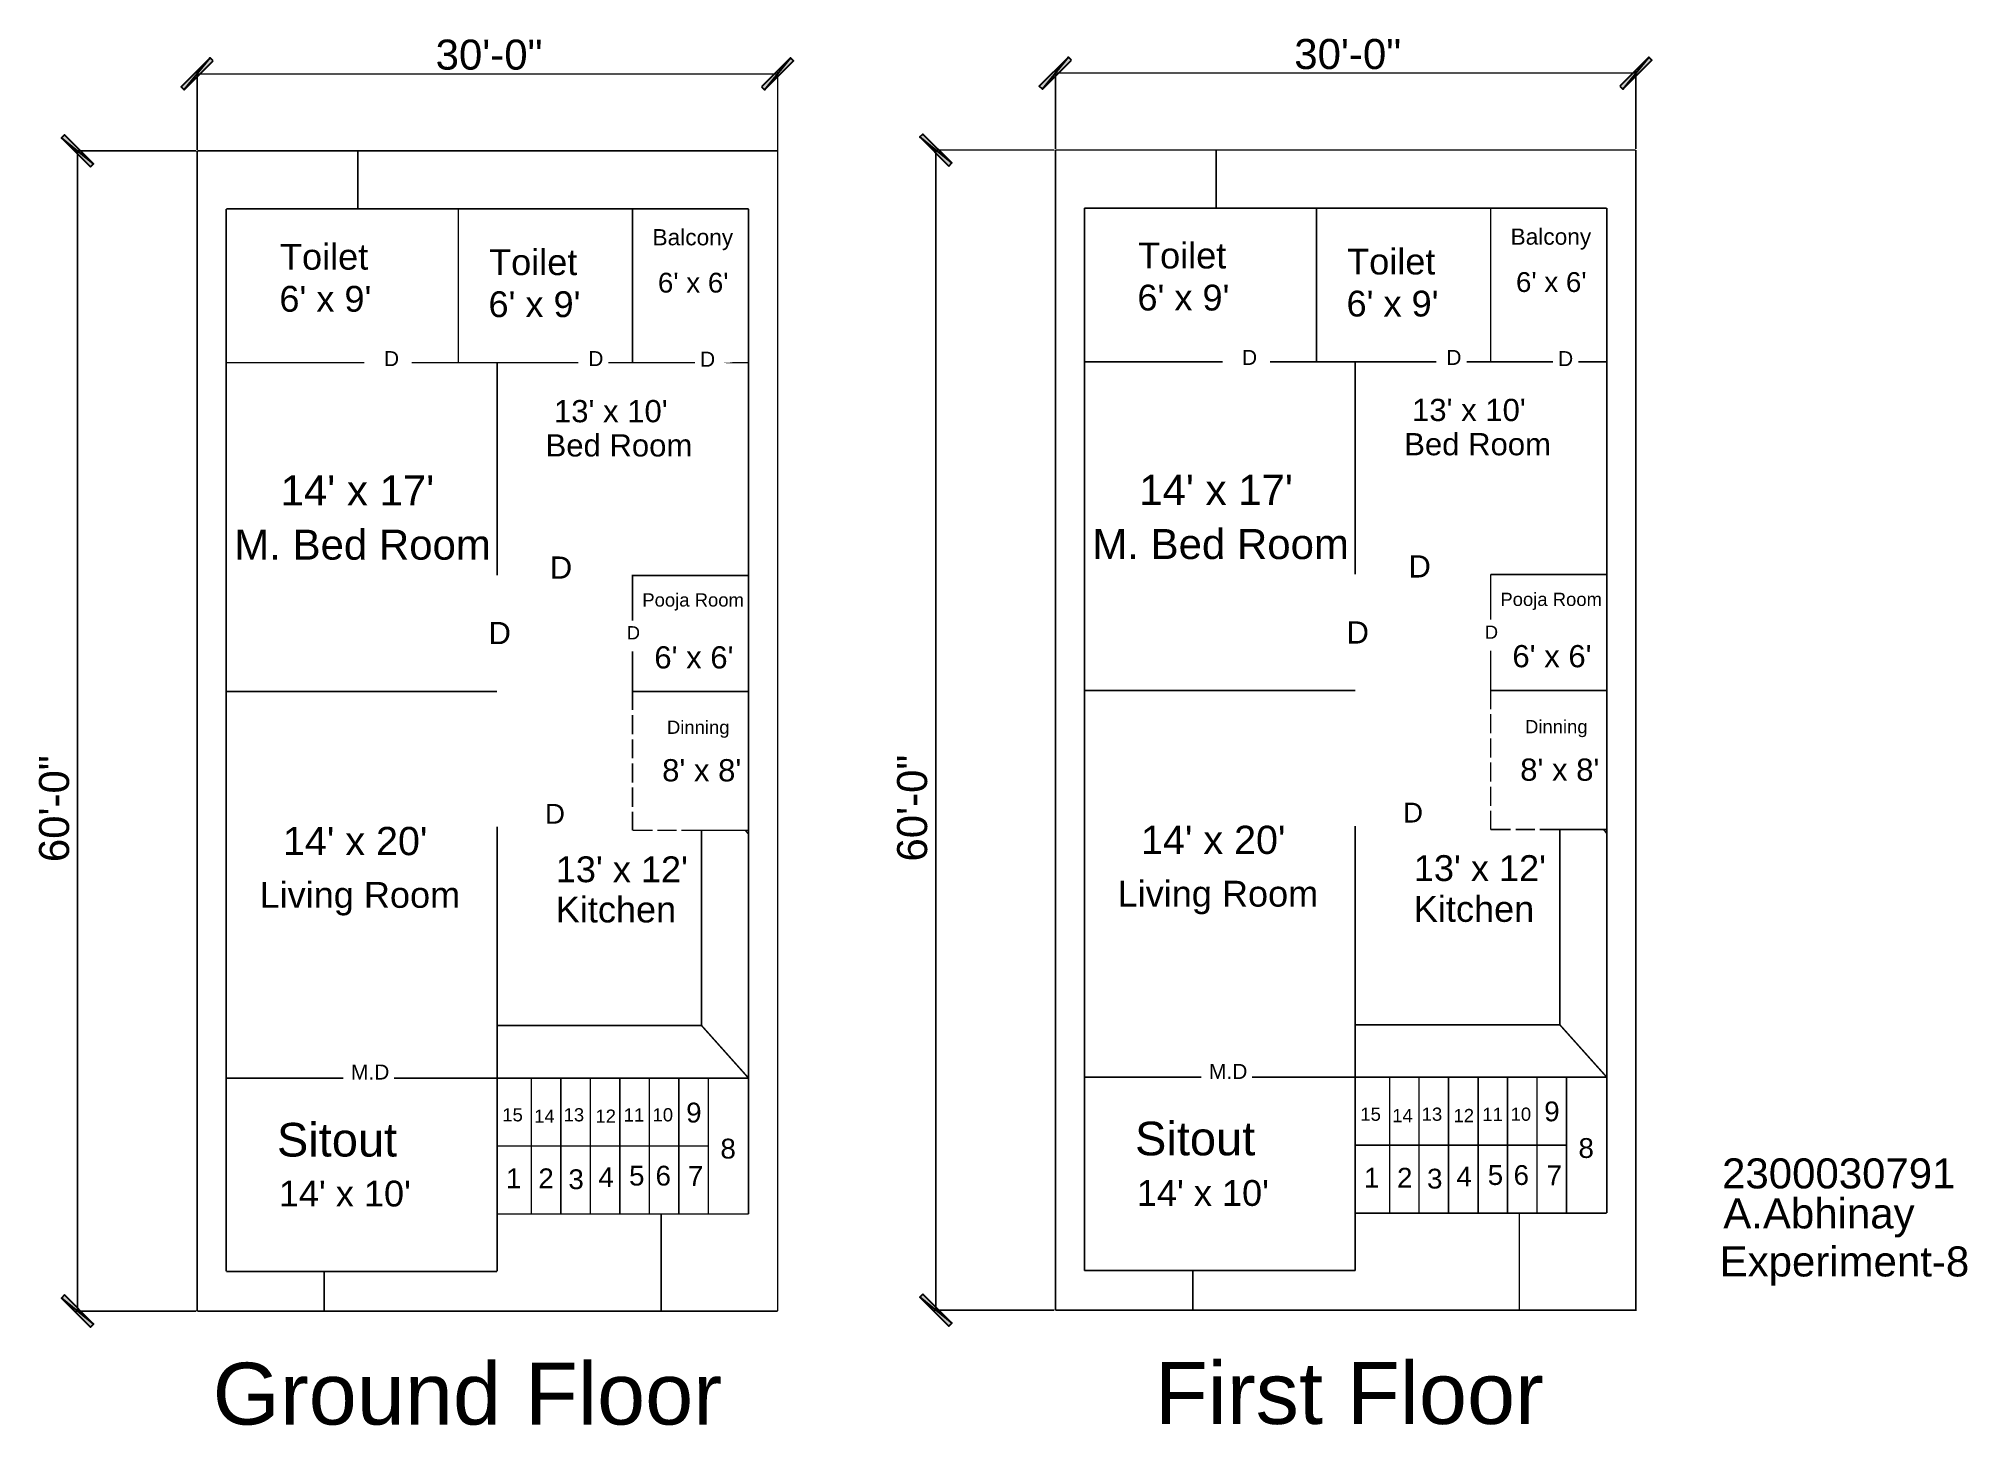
# Model space of a CAD drawing. Header units: millimetres. Extents: x 49 to 370, y 40 to 271.
import ezdxf

# ---------------------------------------------------------------- set-up
doc = ezdxf.new("R2010")
doc.units = ezdxf.units.MM
for name, color, linetype in [('H', 7, 'Continuous'), ('P', 7, 'Continuous'), ('T', 7, 'Continuous')]:
    doc.layers.add(name, color=color, linetype=linetype)

msp = doc.modelspace()

# ---------------------------------------------------------------- hatches: boundary and pattern name
at = {"layer": 'H', "linetype": 'Continuous'}
for points in [[(73.36, 262.184), (72.866, 262.696), (77.682, 267.511), (78.193, 267), (73.36, 262.184)], [(169.968, 262.184), (169.439, 262.696), (174.272, 267.511), (174.784, 267), (169.968, 262.184)], [(216.2, 262.326), (215.688, 262.837), (220.521, 267.67), (221.033, 267.159), (216.2, 262.326)], [(312.79, 262.326), (312.279, 262.837), (317.112, 267.67), (317.623, 267.159), (312.79, 262.326)], [(58.297, 249.873), (57.785, 249.361), (52.952, 254.194), (53.463, 254.706), (58.297, 249.873)], [(201.119, 250.014), (200.607, 249.502), (195.774, 254.335), (196.286, 254.847), (201.119, 250.014)], [(58.297, 56.691), (57.785, 56.18), (52.952, 60.995), (53.463, 61.524), (58.297, 56.691)], [(201.119, 56.833), (200.607, 56.321), (195.774, 61.154), (196.286, 61.666), (201.119, 56.833)]]:
    msp.add_hatch(color=256, dxfattribs=at).paths.add_polyline_path(points)

# ---------------------------------------------------------------- linework, layer by layer
at = {"layer": 'P'}
for points in [[(77.682, 267.529), (73.36, 262.184), (72.849, 262.696), (77.682, 267.529)], [(78.193, 267.018), (77.682, 267.529), (73.36, 262.184), (78.193, 267.018)], [(169.439, 262.696), (169.951, 262.184), (174.272, 267.529), (169.439, 262.696)], [(169.951, 262.184), (174.272, 267.529), (174.784, 267.018), (169.951, 262.184)], [(220.521, 267.67), (216.2, 262.343), (215.671, 262.837), (220.521, 267.67)], [(221.015, 267.159), (220.521, 267.67), (216.2, 262.343), (221.015, 267.159)], [(312.279, 262.837), (312.773, 262.343), (317.094, 267.67), (312.279, 262.837)], [(312.773, 262.343), (317.094, 267.67), (317.623, 267.159), (312.773, 262.343)], [(58.279, 249.873), (52.952, 254.194), (53.446, 254.706), (58.279, 249.873)], [(57.767, 249.361), (58.279, 249.873), (52.952, 254.194), (57.767, 249.361)], [(201.119, 250.031), (195.774, 254.353), (196.286, 254.847), (201.119, 250.031)], [(200.607, 249.502), (201.119, 250.031), (195.774, 254.353), (200.607, 249.502)], [(53.446, 61.524), (52.952, 61.013), (58.279, 56.691), (53.446, 61.524)], [(52.952, 61.013), (58.279, 56.691), (57.767, 56.18), (52.952, 61.013)], [(196.286, 61.683), (195.774, 61.154), (201.119, 56.833), (196.286, 61.683)], [(195.774, 61.154), (201.119, 56.833), (200.607, 56.339), (195.774, 61.154)]]:
    msp.add_lwpolyline(points, dxfattribs=at)
at = {"layer": 'P', "const_width": 0.254}
for points in [[(75.53, 252.201), (75.53, 265.201)], [(75.53, 264.848), (172.12, 264.848)], [(172.12, 252.201), (172.12, 265.201)], [(218.352, 252.342), (218.352, 265.342)], [(218.352, 265.007), (314.942, 265.007)], [(314.942, 252.342), (314.942, 265.342)], [(75.353, 252.042), (55.28, 252.042)], [(55.615, 252.042), (55.615, 58.843)], [(75.53, 252.042), (75.53, 58.843)], [(75.53, 252.042), (172.12, 252.042), (172.12, 58.843)], [(102.27, 242.376), (102.27, 252.042)], [(218.193, 252.183), (198.102, 252.183)], [(198.455, 252.183), (198.455, 59.002)], [(218.352, 252.183), (218.352, 59.002)], [(218.352, 252.183), (314.942, 252.183)], [(314.942, 252.183), (314.942, 59.002), (218.352, 59.002)], [(245.092, 242.517), (245.092, 252.183)], [(118.092, 242.376), (167.287, 242.376), (80.345, 242.376)], [(80.345, 65.44), (80.345, 189.742), (80.345, 242.376)], [(147.973, 242.376), (118.992, 242.376)], [(118.992, 242.376), (118.992, 216.764)], [(147.973, 216.764), (147.973, 242.376)], [(167.287, 191.964), (167.287, 75.018), (167.287, 242.376)], [(310.109, 242.517), (223.185, 242.517)], [(223.185, 65.599), (223.185, 189.9), (223.185, 242.517)], [(260.932, 242.517), (310.109, 242.517)], [(290.795, 216.905), (290.795, 242.517), (261.814, 242.517)], [(261.814, 242.517), (261.814, 216.905)], [(310.109, 192.105), (310.109, 75.159), (310.109, 242.517)], [(80.345, 216.764), (103.329, 216.764)], [(111.213, 216.764), (138.942, 216.764)], [(125.43, 181.345), (125.43, 216.764)], [(143.951, 216.764), (158.362, 216.764)], [(158.362, 216.764), (147.973, 216.764)], [(162.542, 216.764), (167.287, 216.764), (162.542, 216.764)], [(223.185, 216.905), (246.168, 216.905)], [(254.035, 216.905), (281.764, 216.905)], [(268.252, 181.504), (268.252, 216.905)], [(286.773, 216.905), (301.184, 216.905)], [(301.184, 216.905), (290.795, 216.905)], [(305.364, 216.905), (310.109, 216.905)], [(310.109, 216.905), (305.364, 216.905)], [(147.973, 173.814), (147.973, 181.345), (167.287, 181.345)], [(290.795, 173.972), (290.795, 181.504)], [(290.795, 181.504), (310.109, 181.504)], [(167.287, 162.031), (147.973, 162.031), (147.973, 168.681)], [(310.109, 162.172), (290.795, 162.172), (290.795, 168.822)], [(80.345, 97.631), (80.345, 162.031)], [(80.345, 162.031), (125.43, 162.031)], [(147.973, 162.031), (147.973, 158.909)], [(223.185, 97.79), (223.185, 162.172)], [(223.185, 162.172), (268.252, 162.172)], [(290.795, 162.172), (290.795, 159.05)], [(147.973, 158.097), (147.973, 154.887)], [(290.795, 158.256), (290.795, 155.028)], [(147.973, 154.076), (147.973, 150.865)], [(290.795, 154.234), (290.795, 151.007)], [(147.973, 150.054), (147.973, 146.844)], [(290.795, 150.213), (290.795, 146.985)], [(147.973, 146.032), (147.973, 142.804)], [(290.795, 146.173), (290.795, 142.963)], [(147.973, 142.011), (147.973, 138.889)], [(290.795, 142.152), (290.795, 139.03)], [(125.43, 97.631), (125.43, 139.488)], [(151.306, 138.889), (147.973, 138.889)], [(155.328, 138.889), (152.1, 138.889)], [(159.456, 138.889), (156.122, 138.889)], [(159.456, 138.889), (167.287, 138.889)], [(159.456, 106.398), (159.456, 138.889)], [(167.287, 138.254), (166.758, 138.889)], [(268.252, 97.79), (268.252, 139.647)], [(268.252, 106.521), (302.295, 106.521), (302.295, 139.03)], [(294.128, 139.03), (290.795, 139.03)], [(298.15, 139.03), (294.94, 139.03)], [(302.295, 139.03), (298.962, 139.03)], [(302.295, 139.03), (310.109, 139.03)], [(310.109, 138.377), (309.598, 139.03)], [(125.43, 106.398), (159.456, 106.398)], [(167.287, 97.631), (159.456, 106.398)], [(310.109, 97.79), (302.295, 106.521)], [(80.345, 97.631), (99.818, 97.631)], [(125.43, 97.631), (108.25, 97.631)], [(125.43, 65.44), (125.43, 97.631)], [(125.43, 97.631), (167.287, 97.631)], [(125.43, 75.018), (125.43, 97.631), (125.43, 86.325), (160.584, 86.325)], [(131.128, 75.018), (131.128, 97.631)], [(136.031, 75.018), (136.031, 97.631)], [(148.114, 97.631), (140.547, 97.631), (146.35, 97.631), (140.547, 97.631)], [(140.952, 75.018), (140.952, 97.631)], [(145.856, 97.631), (145.856, 75.018), (150.777, 75.018)], [(150.777, 75.018), (150.777, 97.631)], [(155.681, 75.018), (155.681, 97.631)], [(155.681, 97.631), (163.248, 97.631)], [(160.584, 75.018), (160.584, 97.631)], [(223.185, 97.79), (242.641, 97.79)], [(268.252, 97.79), (251.072, 97.79)], [(268.252, 65.599), (268.252, 97.79)], [(268.252, 97.79), (310.109, 97.79)], [(268.252, 75.159), (268.252, 97.79)], [(268.252, 97.79), (268.252, 86.466), (303.407, 86.466)], [(273.967, 75.159), (273.967, 97.79)], [(283.774, 75.159), (278.871, 75.159), (278.871, 97.79)], [(290.936, 97.79), (283.386, 97.79)], [(283.386, 97.79), (289.172, 97.79)], [(289.172, 97.79), (283.386, 97.79)], [(288.696, 75.159), (283.774, 75.159), (283.774, 97.79)], [(288.696, 97.79), (288.696, 75.159)], [(293.599, 75.159), (293.599, 97.79)], [(298.503, 75.159), (298.503, 97.79)], [(298.503, 97.79), (306.07, 97.79)], [(303.407, 75.159), (303.407, 97.79)], [(125.43, 75.018), (167.287, 75.018)], [(136.031, 75.018), (131.128, 75.018)], [(132.98, 75.018), (140.547, 75.018)], [(140.952, 75.018), (136.031, 75.018)], [(145.856, 75.018), (140.952, 75.018)], [(148.114, 75.018), (155.681, 75.018)], [(148.114, 75.018), (153.017, 75.018)], [(152.735, 58.843), (152.735, 75.018)], [(268.252, 75.159), (310.109, 75.159)], [(278.871, 75.159), (273.967, 75.159)], [(275.819, 75.159), (283.386, 75.159)], [(288.696, 75.159), (293.599, 75.159)], [(290.936, 75.159), (298.503, 75.159)], [(290.936, 75.159), (295.839, 75.159)], [(295.557, 59.002), (295.557, 75.159)], [(80.345, 65.44), (125.43, 65.44)], [(96.661, 58.843), (96.661, 65.37)], [(223.185, 65.599), (268.252, 65.599)], [(241.212, 59.002), (241.212, 65.511)], [(75.353, 58.843), (55.28, 58.843)], [(172.12, 58.843), (75.53, 58.843)], [(218.193, 59.002), (198.102, 59.002)]]:
    msp.add_lwpolyline(points, dxfattribs=at)

# ---------------------------------------------------------------- texts
at = {"layer": 'T', "attachment_point": 7}
for s, insert, char_height in [('{\\fArial|b0|i0|c0|p18;30\'-0"}', (115.2, 265.5), 5), ('{\\fArial|b0|i0|c0|p18;30\'-0"}', (258.1, 265.6), 5), ('{\\fArial|b0|i0|c0|p18;Balcony}', (151.3, 235.5), 2.7), ('{\\fArial|b0|i0|c0|p18;Balcony}', (294.1, 235.6), 2.7), ('{\\fArial|b0|i0|c0|p18;Toilet}', (89.3, 232.2), 4.3), ('{\\fArial|b0|i0|c0|p18;Toilet}', (124.1, 231.3), 4.3), ('{\\fArial|b0|i0|c0|p18;Toilet}', (232.1, 232.4), 4.3), ('{\\fArial|b0|i0|c0|p18;Toilet}', (266.9, 231.4), 4.3), ("{\\fArial|b0|i0|c0|p18;6' x 6'}", (152.2, 228.4), 3.3), ("{\\fArial|b0|i0|c0|p18;6' x 6'}", (295, 228.5), 3.3), ("{\\fArial|b0|i0|c0|p18;6' x 9'}", (89.2, 225.2), 4.3), ("{\\fArial|b0|i0|c0|p18;6' x 9'}", (124, 224.3), 4.3), ("{\\fArial|b0|i0|c0|p18;6' x 9'}", (232, 225.4), 4.3), ("{\\fArial|b0|i0|c0|p18;6' x 9'}", (266.8, 224.4), 4.3), ('{\\fArial|b0|i0|c0|p18;D}', (106.6, 216.2), 2.5), ('{\\fArial|b0|i0|c0|p18;D}', (140.6, 216.2), 2.5), ('{\\fArial|b0|i0|c0|p18;D}', (159.2, 216.1), 2.5), ('{\\fArial|b0|i0|c0|p18;D}', (249.4, 216.4), 2.5), ('{\\fArial|b0|i0|c0|p18;D}', (283.4, 216.4), 2.5), ('{\\fArial|b0|i0|c0|p18;D}', (302, 216.2), 2.5), ("{\\fArial|b0|i0|c0|p18;13' x 10'}", (134.9, 206.8), 3.7), ("{\\fArial|b0|i0|c0|p18;13' x 10'}", (277.7, 207), 3.7), ('{\\fArial|b0|i0|c0|p18;Bed Room}', (133.5, 201.1), 3.7), ('{\\fArial|b0|i0|c0|p18;Bed Room}', (276.4, 201.3), 3.7), ("{\\fArial|b0|i0|c0|p18;14' x 17'}", (89.4, 193), 5), ("{\\fArial|b0|i0|c0|p18;14' x 17'}", (232.3, 193.1), 5), ('{\\fArial|b0|i0|c0|p18;M. Bed Room}', (81.7, 183.9), 5), ('{\\fArial|b0|i0|c0|p18;M. Bed Room}', (224.5, 184), 5), ('{\\fArial|b0|i0|c0|p18;D}', (134.2, 180.8), 3.7), ('{\\fArial|b0|i0|c0|p18;D}', (277.1, 181), 3.7), ('{\\fArial|b0|i0|c0|p18;Pooja Room}', (149.6, 175.5), 2.2), ('{\\fArial|b0|i0|c0|p18;Pooja Room}', (292.4, 175.6), 2.2), ('{\\fArial|b0|i0|c0|p18;D}', (124, 169.9), 3.7), ('{\\fArial|b0|i0|c0|p18;D}', (266.8, 170), 3.7), ('{\\fArial|b0|i0|c0|p18;D}', (147, 170.7), 2.2), ('{\\fArial|b0|i0|c0|p18;D}', (289.8, 170.8), 2.2), ("{\\fArial|b0|i0|c0|p18;6' x 6'}", (151.6, 165.8), 3.7), ("{\\fArial|b0|i0|c0|p18;6' x 6'}", (294.4, 166), 3.7), ('{\\fArial|b0|i0|c0|p18;Dinning}', (296.5, 154.4), 2.2), ('{\\fArial|b0|i0|c0|p18;Dinning}', (153.7, 154.3), 2.2), ("{\\fArial|b0|i0|c0|p18;8' x 8'}", (295.7, 147.1), 3.7), ("{\\fArial|b0|i0|c0|p18;8' x 8'}", (152.9, 147), 3.7), ('{\\fArial|b0|i0|c0|p18;D}', (133.4, 140), 3.3), ('{\\fArial|b0|i0|c0|p18;D}', (276.2, 140.2), 3.3), ("{\\fArial|b0|i0|c0|p18;14' x 20'}", (89.8, 134.7), 4.7), ("{\\fArial|b0|i0|c0|p18;14' x 20'}", (232.6, 134.9), 4.7), ("{\\fArial|b0|i0|c0|p18;13' x 12'}", (278, 130.4), 4.3), ("{\\fArial|b0|i0|c0|p18;13' x 12'}", (135.2, 130.2), 4.3), ('{\\fArial|b0|i0|c0|p18;Living Room}', (85.9, 124.7), 4.3), ('{\\fArial|b0|i0|c0|p18;Living Room}', (228.7, 124.9), 4.3), ('{\\fArial|b0|i0|c0|p18;Kitchen}', (135.2, 123.5), 4.3), ('{\\fArial|b0|i0|c0|p18;Kitchen}', (278, 123.6), 4.3), ('{\\fArial|b0|i0|c0|p18;M.D}', (101.1, 97.4), 2.5), ('{\\fArial|b0|i0|c0|p18;M.D}', (243.9, 97.5), 2.5), ('{\\fArial|b0|i0|c0|p18;9}', (156.9, 90.2), 3.3), ('{\\fArial|b0|i0|c0|p18;9}', (299.7, 90.4), 3.3), ('{\\fArial|b0|i0|c0|p18;Sitout}', (88.8, 84.5), 5.6), ('{\\fArial|b0|i0|c0|p18;15}', (126.3, 90.4), 2.2), ('{\\fArial|b0|i0|c0|p18;14}', (131.6, 90.2), 2.2), ('{\\fArial|b0|i0|c0|p18;13}', (136.5, 90.4), 2.2), ('{\\fArial|b0|i0|c0|p18;12}', (141.8, 90.2), 2.2), ('{\\fArial|b0|i0|c0|p18;11}', (146.5, 90.4), 2.2), ('{\\fArial|b0|i0|c0|p18;10}', (151.3, 90.4), 2.2), ('{\\fArial|b0|i0|c0|p18;Sitout}', (231.6, 84.7), 5.6), ('{\\fArial|b0|i0|c0|p18;15}', (269.1, 90.5), 2.2), ('{\\fArial|b0|i0|c0|p18;14}', (274.4, 90.3), 2.2), ('{\\fArial|b0|i0|c0|p18;13}', (279.3, 90.5), 2.2), ('{\\fArial|b0|i0|c0|p18;12}', (284.6, 90.3), 2.2), ('{\\fArial|b0|i0|c0|p18;11}', (289.4, 90.5), 2.2), ('{\\fArial|b0|i0|c0|p18;10}', (294.1, 90.5), 2.2), ('{\\fArial|b0|i0|c0|p18;8}', (162.6, 84.2), 3.3), ('{\\fArial|b0|i0|c0|p18;8}', (305.4, 84.3), 3.3), ('{\\fArial|b0|i0|c0|p18;2300030791}', (329.3, 79.2), 5), ("{\\fArial|b0|i0|c0|p18;14' x 10'}", (89.1, 76.2), 4.3), ('{\\fArial|b0|i0|c0|p18;1}', (126.9, 79.3), 3.3), ('{\\fArial|b0|i0|c0|p18;2}', (132.3, 79.3), 3.3), ('{\\fArial|b0|i0|c0|p18;3}', (137.3, 79.1), 3.3), ('{\\fArial|b0|i0|c0|p18;4}', (142.3, 79.5), 3.3), ('{\\fArial|b0|i0|c0|p18;5}', (147.4, 79.7), 3.3), ('{\\fArial|b0|i0|c0|p18;6}', (151.8, 79.7), 3.3), ('{\\fArial|b0|i0|c0|p18;7}', (157.2, 79.7), 3.3), ("{\\fArial|b0|i0|c0|p18;14' x 10'}", (231.9, 76.3), 4.3), ('{\\fArial|b0|i0|c0|p18;1}', (269.7, 79.4), 3.3), ('{\\fArial|b0|i0|c0|p18;2}', (275.2, 79.4), 3.3), ('{\\fArial|b0|i0|c0|p18;3}', (280.2, 79.2), 3.3), ('{\\fArial|b0|i0|c0|p18;4}', (285.1, 79.6), 3.3), ('{\\fArial|b0|i0|c0|p18;5}', (290.3, 79.8), 3.3), ('{\\fArial|b0|i0|c0|p18;6}', (294.6, 79.8), 3.3), ('{\\fArial|b0|i0|c0|p18;7}', (300.1, 79.8), 3.3), ('{\\fArial|b0|i0|c0|p18;A.Abhinay}', (329.5, 71.1), 5), ('{\\fArial|b0|i0|c0|p18;Experiment-8}', (328.9, 63.1), 5), ('{\\fArial|b0|i0|c0|p18;Ground Floor}', (78.1, 39.8), 10.3), ('{\\fArial|b0|i0|c0|p18;First Floor}', (234.9, 39.9), 10.3)]:
    msp.add_mtext(s, dxfattribs=dict(at, insert=insert, char_height=char_height))
at = {"layer": 'T', "char_height": 5, "attachment_point": 1, "rotation": 90}
for insert in [(49.2, 133.6), (192, 133.7)]:
    msp.add_mtext('{\\fArial|b0|i0|c0|p18;60\'-0"}', dxfattribs=dict(at, insert=insert))

doc.saveas('drawing.dxf')
